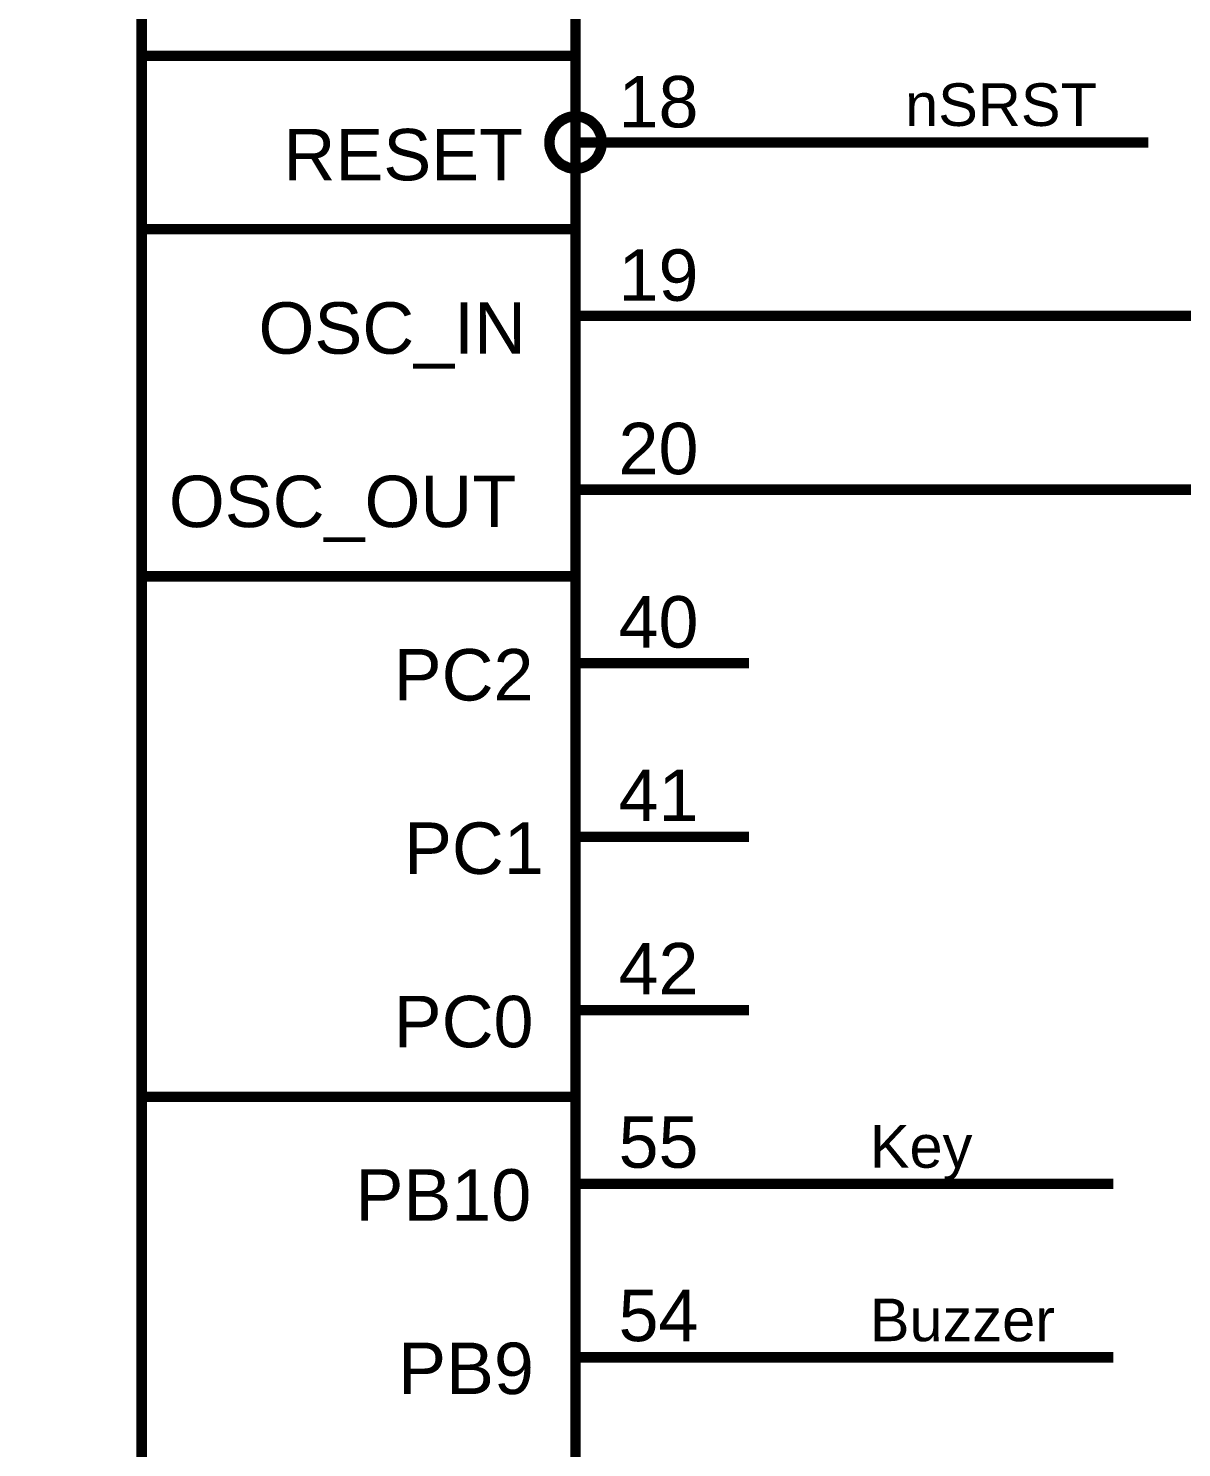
# Model space of a CAD drawing. Header units: millimetres. Extents: x 0 to 594, y 0 to 420.
# Drawn here: x 176.73 to 209.95, y 282.39 to 323.28 of the extents above; entities that cross this region are included whole.
import ezdxf

# ---------------------------------------------------------------- set-up
doc = ezdxf.new("R2010")
doc.units = ezdxf.units.MM
doc.layers.add('Sheet', color=255, linetype='Continuous')
doc.styles.get("Standard").update_dxf_attribs({"font": 'arial.ttf'})

msp = doc.modelspace()

# ---------------------------------------------------------------- linework, layer by layer
at = {"layer": 'Sheet', "color": 0}
for points, const_width in [([(157.496, 357.493), (192.493, 357.493), (192.493, 197.49), (157.496, 197.49), (157.496, 357.493)], 0.3), ([(157.496, 357.493), (157.496, 197.49), (192.493, 197.49), (192.493, 357.493), (157.496, 357.493), (157.496, 357.493)], 0.0991)]:
    msp.add_lwpolyline(points, close=True, dxfattribs=dict(at, const_width=const_width))
at = {"layer": 'Sheet', "color": 0, "const_width": 0.3}
for points in [[(179.995, 357.493), (179.995, 197.49)], [(192.493, 322.493), (179.995, 322.493)], [(192.493, 320.747), (192.451, 320.747), (192.419, 320.747), (192.377, 320.736), (192.345, 320.736), (192.303, 320.726), (192.271, 320.715), (192.239, 320.705), (192.197, 320.683), (192.165, 320.673), (192.134, 320.652), (192.102, 320.641), (192.07, 320.62), (192.049, 320.599), (192.017, 320.578), (191.985, 320.546), (191.964, 320.525), (191.943, 320.503), (191.911, 320.472), (191.89, 320.44), (191.869, 320.419), (191.848, 320.387), (191.837, 320.355), (191.816, 320.324), (191.805, 320.292), (191.784, 320.249), (191.774, 320.218), (191.763, 320.186), (191.753, 320.144), (191.753, 320.112), (191.742, 320.07), (191.742, 320.038), (191.742, 319.995)], [(193.245, 319.995), (193.245, 320.038), (193.245, 320.07), (193.234, 320.112), (193.234, 320.144), (193.224, 320.186), (193.213, 320.218), (193.202, 320.249), (193.181, 320.292), (193.171, 320.324), (193.149, 320.355), (193.139, 320.387), (193.118, 320.419), (193.097, 320.44), (193.075, 320.472), (193.044, 320.503), (193.022, 320.525), (193.001, 320.546), (192.97, 320.578), (192.938, 320.599), (192.917, 320.62), (192.885, 320.641), (192.853, 320.652), (192.821, 320.673), (192.79, 320.683), (192.747, 320.705), (192.716, 320.715), (192.684, 320.726), (192.641, 320.736), (192.61, 320.736), (192.567, 320.747), (192.536, 320.747), (192.493, 320.747)], [(191.742, 319.995), (191.742, 319.953), (191.742, 319.921), (191.753, 319.879), (191.753, 319.847), (191.763, 319.805), (191.774, 319.773), (191.784, 319.741), (191.805, 319.699), (191.816, 319.667), (191.837, 319.636), (191.848, 319.604), (191.869, 319.572), (191.89, 319.551), (191.911, 319.519), (191.943, 319.487), (191.964, 319.466), (191.985, 319.445), (192.017, 319.413), (192.049, 319.392), (192.07, 319.371), (192.102, 319.35), (192.134, 319.339), (192.165, 319.318), (192.197, 319.308), (192.239, 319.286), (192.271, 319.276), (192.303, 319.265), (192.345, 319.255), (192.377, 319.255), (192.419, 319.244), (192.451, 319.244), (192.493, 319.244)], [(192.493, 319.995), (197.488, 319.995)], [(192.493, 319.244), (192.536, 319.244), (192.567, 319.244), (192.61, 319.255), (192.641, 319.255), (192.684, 319.265), (192.716, 319.276), (192.747, 319.286), (192.79, 319.308), (192.821, 319.318), (192.853, 319.339), (192.885, 319.35), (192.917, 319.371), (192.938, 319.392), (192.97, 319.413), (193.001, 319.445), (193.022, 319.466), (193.044, 319.487), (193.075, 319.519), (193.097, 319.551), (193.118, 319.572), (193.139, 319.604), (193.149, 319.636), (193.171, 319.667), (193.181, 319.699), (193.202, 319.741), (193.213, 319.773), (193.224, 319.805), (193.234, 319.847), (193.234, 319.879), (193.245, 319.921), (193.245, 319.953), (193.245, 319.995)], [(197.488, 319.995), (208.992, 319.995)], [(192.493, 317.498), (179.995, 317.498)], [(192.493, 315), (197.488, 315)], [(219.586, 315), (219.586, 315), (216.093, 315), (197.488, 315)], [(192.493, 309.994), (197.488, 309.994)], [(233.587, 309.994), (201.087, 309.994), (201.087, 309.994), (197.488, 309.994)], [(192.493, 307.496), (179.995, 307.496)], [(192.493, 304.998), (197.488, 304.998)], [(192.493, 299.992), (197.488, 299.992)], [(192.493, 294.997), (197.488, 294.997)], [(192.493, 292.499), (179.995, 292.499)], [(192.493, 289.991), (197.488, 289.991)], [(197.488, 289.991), (207.987, 289.991)], [(192.493, 284.995), (197.488, 284.995)], [(197.488, 284.995), (207.987, 284.995)]]:
    msp.add_lwpolyline(points, dxfattribs=at)

# ---------------------------------------------------------------- texts
at = {"layer": 'Sheet', "color": 0}
for s, height, p in [('18', 1.4817, (193.732, 320.429)), ('nSRST', 1.2277, (201.986, 320.472)), ('RESET', 1.4817, (184.08, 318.905)), ('19', 1.4817, (193.732, 315.434)), ('OSC_IN', 1.4817, (183.36, 313.91)), ('20', 1.4817, (193.732, 310.438)), ('OSC_OUT', 1.4817, (180.778, 308.914)), ('40', 1.4817, (193.732, 305.443)), ('PC2', 1.4817, (187.255, 303.919)), ('41', 1.4817, (193.732, 300.448)), ('PC1', 1.4817, (187.551, 298.923)), ('42', 1.4817, (193.732, 295.452)), ('PC0', 1.4817, (187.255, 293.928)), ('55', 1.4817, (193.732, 290.457)), ('Key', 1.2277, (200.97, 290.457)), ('PB10', 1.4817, (186.154, 288.933)), ('54', 1.4817, (193.732, 285.461)), ('Buzzer', 1.2277, (200.97, 285.461)), ('PB9', 1.4817, (187.382, 283.937))]:
    msp.add_text(s, height=height, dxfattribs=at).set_placement(p)

doc.saveas('drawing.dxf')
